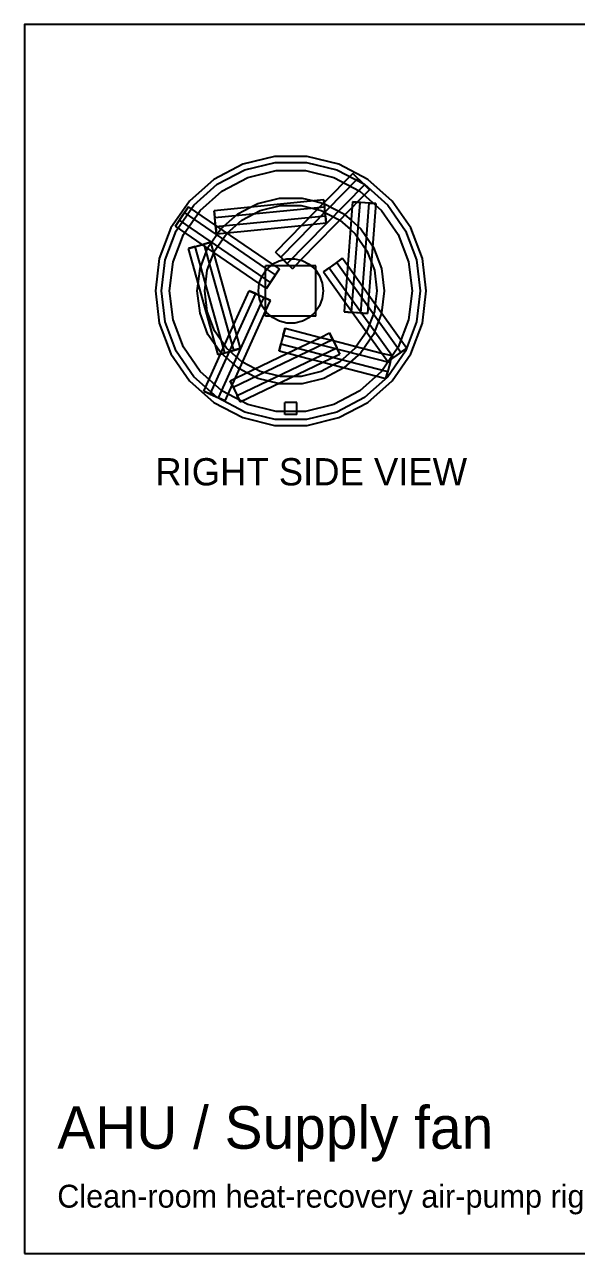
# Model space of a CAD drawing. Header units: millimetres. Extents: x -205 to -83, y -44 to 69.
# Drawn here: x -204.8 to -154.2, y -44.2 to 68.5 of the extents above; entities that cross this region are included whole.
import ezdxf

# ---------------------------------------------------------------- set-up
doc = ezdxf.new("R2010")
doc.units = ezdxf.units.MM
for name, color, linetype in [('BORDER', 7, 'Continuous'), ('HIDDEN', 8, 'Continuous'), ('TEXT', 5, 'Continuous'), ('VISIBLE', 7, 'Continuous')]:
    doc.layers.add(name, color=color, linetype=linetype)

msp = doc.modelspace()

# ---------------------------------------------------------------- linework, layer by layer
at = {"layer": 'BORDER'}
msp.add_lwpolyline([(-204.81, -44.21), (-120.05, -44.21), (-120.05, 68.51), (-204.81, 68.51)], close=True, dxfattribs=at)
at = {"layer": 'HIDDEN'}
for points in [[(-184.59, 55.19), (-181.81, 55.87)], [(-181.81, 55.87), (-178.95, 55.87)], [(-178.95, 55.87), (-176.17, 55.19)], [(-187.13, 53.86), (-184.59, 55.19)], [(-186.71, 53.24), (-184.33, 54.49)], [(-184.33, 54.49), (-181.72, 55.13)], [(-181.72, 55.13), (-179.04, 55.13)], [(-179.04, 55.13), (-176.43, 54.49)], [(-176.43, 54.49), (-174.05, 53.24)], [(-176.17, 55.19), (-173.63, 53.86)], [(-173.63, 53.81), (-174.7, 54.86)], [(-189.27, 51.96), (-187.13, 53.86)], [(-188.71, 51.46), (-186.71, 53.24)], [(-173.63, 53.81), (-180.71, 46.58)], [(-174.05, 53.24), (-172.05, 51.46)], [(-173.63, 53.86), (-171.49, 51.96)], [(-173.63, 53.81), (-173.17, 53.36)], [(-190.9, 49.6), (-189.27, 51.96)], [(-183.18, 51.47), (-181.33, 51.92)], [(-181.33, 51.92), (-179.43, 51.92)], [(-179.43, 51.92), (-177.58, 51.47)], [(-178.28, 52.33), (-177.34, 52.1)], [(-177.32, 52.19), (-178.04, 51.45)], [(-177.2, 50.94), (-177.34, 52.43)], [(-177.34, 52.1), (-175.51, 51.14)], [(-174.28, 52.22), (-174.76, 51.73)], [(-173.23, 52.14), (-174.72, 52.25)], [(-173.23, 52.14), (-174, 42.05)], [(-173.23, 52.14), (-172.57, 52.09)], [(-171.49, 51.96), (-169.86, 49.6)], [(-190.6, 50.57), (-189.76, 51.8)], [(-190.24, 49.25), (-188.71, 51.46)], [(-187.27, 49.95), (-187.42, 51.44)], [(-177.2, 50.94), (-187.27, 49.95)], [(-186.8, 49.77), (-185.25, 51.14)], [(-185.25, 51.14), (-184.07, 51.76)], [(-184.87, 50.58), (-183.18, 51.47)], [(-177.58, 51.47), (-175.89, 50.58)], [(-177.13, 50.28), (-177.27, 51.67)], [(-177.2, 50.94), (-177.13, 50.28)], [(-175.51, 51.14), (-175.41, 51.06)], [(-172.05, 51.46), (-170.52, 49.25)], [(-191.91, 46.92), (-190.9, 49.6)], [(-190.6, 50.57), (-190.97, 50.03)], [(-182.25, 44.85), (-190.6, 50.57)], [(-187.98, 48.07), (-186.8, 49.77)], [(-187.21, 49.29), (-187.29, 50.11)], [(-187.27, 49.95), (-187.21, 49.29)], [(-186.21, 49.39), (-184.87, 50.58)], [(-177.13, 50.28), (-179.4, 50.06)], [(-175.89, 50.58), (-175.89, 50.58)], [(-174.91, 49.71), (-174.47, 49.32)], [(-174.85, 50.56), (-173.96, 49.77)], [(-173.96, 49.77), (-172.87, 48.2)], [(-169.86, 49.6), (-168.85, 46.92)], [(-191.19, 46.74), (-190.24, 49.25)], [(-189.15, 48.15), (-187.71, 48.55)], [(-187.37, 47.75), (-186.29, 49.32)], [(-186.23, 49.39), (-187.21, 49.29)], [(-186.29, 49.32), (-186.22, 49.38)], [(-174.47, 49.32), (-173.39, 47.75)], [(-170.52, 49.25), (-169.57, 46.74)], [(-189.15, 48.15), (-189.78, 47.97)], [(-186.43, 38.41), (-189.15, 48.15)], [(-188.71, 46.13), (-187.98, 48.07)], [(-187.45, 47.61), (-188.5, 48.33)], [(-188.05, 45.97), (-187.44, 47.58)], [(-187.43, 47.6), (-187.37, 47.75)], [(-180.71, 46.58), (-181.78, 47.63)], [(-173.39, 47.75), (-172.99, 46.7)], [(-192.26, 44.08), (-191.91, 46.92)], [(-191.51, 44.08), (-191.19, 46.74)], [(-178.07, 46.39), (-182.69, 46.39)], [(-182.69, 41.77), (-182.69, 46.39)], [(-182.61, 46.04), (-182.08, 46.52)], [(-182.61, 46.04), (-182.22, 46.39)], [(-182.08, 46.52), (-181.44, 46.85)], [(-181.41, 46.09), (-182.05, 46.53)], [(-181.44, 46.85), (-180.75, 47.03)], [(-180.24, 46.12), (-181.08, 46.94)], [(-180.75, 47.03), (-180.03, 47.03)], [(-180.71, 46.58), (-180.24, 46.12)], [(-179.49, 46.9), (-180.24, 46.12)], [(-180.03, 47.03), (-179.34, 46.86)], [(-179.34, 46.86), (-178.7, 46.53)], [(-178.7, 46.53), (-178.16, 46.06)], [(-178.54, 46.39), (-178.16, 46.06)], [(-178.07, 41.77), (-178.07, 46.39)], [(-176.17, 46.69), (-177.38, 45.82)], [(-176.17, 46.69), (-175.63, 47.07)], [(-176.17, 46.69), (-170.27, 38.46)], [(-175.16, 46.42), (-173.22, 43.7)], [(-169.57, 46.74), (-169.25, 44.08)], [(-168.85, 46.92), (-168.5, 44.08)], [(-188.88, 44.74), (-188.71, 46.13)], [(-188.28, 44.08), (-188.05, 45.97)], [(-183.27, 44.78), (-183.02, 45.45)], [(-183.02, 45.45), (-182.61, 46.04)], [(-181.78, 45.54), (-182.69, 46.17)], [(-182.69, 45.93), (-182.61, 46.04)], [(-182.62, 44.31), (-181.78, 45.54)], [(-182.25, 44.85), (-181.41, 46.09)], [(-181.41, 46.09), (-181.78, 45.54)], [(-178.16, 46.06), (-178.07, 45.92)], [(-178.16, 46.06), (-177.76, 45.47)], [(-177.76, 45.47), (-177.5, 44.8)], [(-191.91, 41.24), (-192.26, 44.08)], [(-191.19, 41.42), (-191.51, 44.08)], [(-188.05, 42.19), (-188.28, 44.08)], [(-183.6, 43.83), (-184.19, 44.1)], [(-183.35, 44.07), (-183.27, 44.78)], [(-183.26, 43.36), (-183.35, 44.07)], [(-182.62, 44.31), (-183.27, 44.75)], [(-182.25, 44.85), (-182.62, 44.31)], [(-177.5, 44.8), (-177.41, 44.09)], [(-177.41, 44.09), (-177.49, 43.38)], [(-175.31, 44.48), (-175.42, 43.08)], [(-169.25, 44.08), (-169.57, 41.42)], [(-168.5, 44.08), (-168.85, 41.24)], [(-187.78, 34.61), (-183.6, 43.83)], [(-183.6, 43.83), (-182.24, 43.21)], [(-183.3, 43.7), (-182.83, 43.48)], [(-183, 42.69), (-183.26, 43.36)], [(-183.09, 42.92), (-182.83, 43.48)], [(-182.24, 43.21), (-182.83, 43.48)], [(-182.69, 42.21), (-182.24, 43.21)], [(-177.49, 43.38), (-177.74, 42.71)], [(-175.42, 43.08), (-174.72, 42.1)], [(-173.22, 43.7), (-173.35, 42)], [(-172.63, 42.87), (-172.71, 42.19)], [(-187.37, 40.41), (-188.05, 42.19)], [(-182.6, 42.1), (-183, 42.69)], [(-182.6, 42.1), (-182.69, 42.24)], [(-178.07, 41.77), (-182.69, 41.77)], [(-182.22, 41.77), (-182.6, 42.1)], [(-182.06, 41.63), (-182.6, 42.1)], [(-178.15, 42.12), (-178.68, 41.64)], [(-178.15, 42.12), (-178.54, 41.77)], [(-177.74, 42.71), (-178.15, 42.12)], [(-178.07, 42.23), (-178.15, 42.12)], [(-174, 42.05), (-175.49, 42.16)], [(-173.35, 42), (-174.62, 42.09)], [(-174, 42.05), (-173.35, 42)], [(-172.71, 42.19), (-173.39, 40.41)], [(-172.05, 42.03), (-172.78, 40.09)], [(-172.05, 42.06), (-172.05, 42.03)], [(-190.9, 38.56), (-191.91, 41.24)], [(-190.24, 38.91), (-191.19, 41.42)], [(-186.83, 38.29), (-185.6, 41)], [(-181.42, 41.3), (-182.06, 41.63)], [(-180.73, 41.13), (-181.42, 41.3)], [(-181.08, 40.02), (-180.91, 40.66)], [(-180.01, 41.13), (-180.73, 41.13)], [(-179.32, 41.31), (-180.01, 41.13)], [(-178.68, 41.64), (-179.32, 41.31)], [(-169.57, 41.42), (-170.52, 38.91)], [(-168.85, 41.24), (-169.86, 38.56)], [(-186.29, 38.84), (-187.37, 40.41)], [(-185.66, 35.25), (-176.54, 39.63)], [(-181.08, 40.02), (-181.45, 38.57)], [(-181.08, 40.02), (-171.27, 37.51)], [(-180.67, 38.37), (-177.65, 39.82)], [(-177.65, 39.82), (-176.49, 39.52)], [(-176.54, 39.63), (-176.82, 40.22)], [(-176.54, 39.63), (-175.89, 38.28)], [(-173.39, 40.41), (-173.45, 40.32)], [(-172.78, 40.09), (-173.03, 39.74)], [(-189.27, 36.2), (-190.9, 38.56)], [(-188.71, 36.7), (-190.24, 38.91)], [(-186.8, 38.39), (-187.31, 39.13)], [(-186.43, 38.41), (-187.06, 38.23)], [(-185.25, 37.02), (-186.8, 38.39)], [(-186.43, 38.41), (-184.99, 38.81)], [(-184.87, 37.58), (-186.29, 38.84)], [(-184.99, 38.81), (-185.17, 38.76)], [(-184.99, 38.81), (-185.08, 39.13)], [(-174.47, 38.84), (-175.89, 37.58)], [(-173.96, 38.39), (-175.48, 37.04)], [(-174.37, 38.98), (-174.47, 38.84)], [(-173.68, 38.8), (-173.96, 38.39)], [(-172.06, 38.38), (-171.11, 38.14)], [(-170.52, 38.91), (-172.05, 36.7)], [(-169.86, 38.56), (-171.49, 36.2)], [(-170.27, 38.46), (-171.49, 37.59)], [(-170.27, 38.46), (-169.74, 38.84)], [(-184.8, 37.55), (-184.87, 37.58)], [(-178.79, 37.89), (-177.43, 37.54)], [(-177.43, 37.54), (-176.16, 38.15)], [(-175.89, 37.58), (-176.45, 37.29)], [(-171.27, 37.51), (-171.65, 36.06)], [(-171.27, 37.51), (-171.11, 38.14)], [(-171.11, 38.14), (-171.2, 37.8)], [(-187.13, 34.3), (-189.27, 36.2)], [(-186.71, 34.92), (-188.71, 36.7)], [(-185.08, 36.93), (-185.25, 37.02)], [(-183.42, 36.06), (-184.41, 36.58)], [(-183.18, 36.69), (-183.65, 36.94)], [(-181.33, 36.24), (-183.18, 36.69)], [(-180.15, 36.24), (-181.33, 36.24)], [(-172.05, 36.7), (-174.05, 34.92)], [(-171.49, 36.2), (-173.63, 34.3)], [(-185.95, 35.84), (-185.47, 36.07)], [(-185.95, 35.84), (-185.76, 35.45)], [(-185.66, 35.25), (-185.95, 35.84)], [(-185.66, 35.25), (-185.02, 33.9)], [(-181.51, 35.59), (-183.42, 36.06)], [(-187.78, 34.61), (-188.37, 34.88)], [(-187.78, 34.61), (-186.41, 34)], [(-184.59, 32.97), (-187.13, 34.3)], [(-184.33, 33.67), (-186.71, 34.92)], [(-179.83, 33.85), (-180.93, 33.85)], [(-180.93, 32.75), (-180.93, 33.85)], [(-179.83, 32.75), (-179.83, 33.85)], [(-174.05, 34.92), (-176.43, 33.67)], [(-173.63, 34.3), (-176.17, 32.97)], [(-181.81, 32.29), (-184.59, 32.97)], [(-181.72, 33.03), (-184.33, 33.67)], [(-179.04, 33.03), (-181.72, 33.03)], [(-179.83, 32.75), (-180.93, 32.75)], [(-176.43, 33.67), (-179.04, 33.03)], [(-176.17, 32.97), (-178.95, 32.29)], [(-178.95, 32.29), (-181.81, 32.29)]]:
    msp.add_lwpolyline(points, dxfattribs=at)
at = {"layer": 'VISIBLE'}
for points in [[(-181.88, 56.42), (-184.79, 55.7)], [(-178.88, 56.42), (-181.88, 56.42)], [(-175.97, 55.7), (-178.88, 56.42)], [(-184.79, 55.7), (-187.44, 54.31)], [(-173.32, 54.31), (-175.97, 55.7)], [(-187.44, 54.31), (-189.68, 52.32)], [(-174.23, 54.4), (-181.31, 47.17)], [(-174.7, 54.86), (-177.32, 52.19)], [(-174.7, 54.86), (-174.23, 54.4)], [(-173.17, 53.36), (-174.23, 54.4)], [(-171.08, 52.32), (-173.32, 54.31)], [(-173.17, 53.36), (-174.28, 52.22)], [(-189.68, 52.32), (-191.39, 49.86)], [(-177.34, 52.43), (-187.42, 51.44)], [(-184.07, 51.76), (-183.42, 52.1)], [(-183.42, 52.1), (-181.41, 52.6)], [(-181.41, 52.6), (-179.35, 52.6)], [(-179.35, 52.6), (-178.28, 52.33)], [(-177.34, 52.43), (-177.28, 51.77)], [(-174.72, 52.25), (-175.31, 44.48)], [(-174.06, 52.2), (-174.84, 42.11)], [(-174.72, 52.25), (-174.06, 52.2)], [(-172.57, 52.09), (-174.06, 52.2)], [(-172.57, 52.09), (-173.22, 43.7)], [(-169.37, 49.86), (-171.08, 52.32)], [(-190.97, 50.03), (-190.13, 51.26)], [(-189.76, 51.8), (-190.13, 51.26)], [(-182.69, 46.17), (-190.13, 51.26)], [(-182.05, 46.53), (-189.76, 51.8)], [(-187.42, 51.44), (-187.35, 50.78)], [(-177.28, 51.77), (-187.35, 50.78)], [(-187.29, 50.11), (-187.35, 50.78)], [(-178.04, 51.45), (-181.78, 47.63)], [(-174.76, 51.73), (-179.49, 46.9)], [(-177.27, 51.67), (-177.28, 51.77)], [(-175.41, 51.06), (-174.85, 50.56)], [(-191.39, 49.86), (-192.45, 47.05)], [(-188.5, 48.33), (-190.97, 50.03)], [(-179.4, 50.06), (-186.23, 49.39)], [(-175.89, 50.58), (-174.91, 49.71)], [(-168.31, 47.05), (-169.37, 49.86)], [(-187.71, 48.55), (-188.34, 48.38)], [(-185.08, 39.13), (-187.71, 48.55)], [(-186.22, 49.38), (-186.21, 49.39)], [(-189.78, 47.97), (-188.34, 48.38)], [(-187.06, 38.23), (-189.78, 47.97)], [(-185.62, 38.63), (-188.34, 48.38)], [(-183.27, 44.75), (-187.45, 47.61)], [(-187.44, 47.58), (-187.43, 47.6)], [(-181.78, 47.63), (-181.31, 47.17)], [(-172.87, 48.2), (-172.78, 48.07)], [(-172.78, 48.07), (-172.05, 46.13)], [(-192.45, 47.05), (-192.81, 44.08)], [(-178.07, 46.39), (-182.69, 46.39)], [(-182.69, 41.77), (-182.69, 46.39)], [(-182.22, 46.39), (-182.08, 46.52)], [(-182.08, 46.52), (-181.44, 46.85)], [(-181.44, 46.85), (-180.75, 47.03)], [(-181.08, 46.94), (-181.31, 47.17)], [(-180.75, 47.03), (-180.03, 47.03)], [(-180.03, 47.03), (-179.34, 46.86)], [(-179.34, 46.86), (-178.7, 46.53)], [(-178.7, 46.53), (-178.54, 46.39)], [(-178.07, 41.77), (-178.07, 46.39)], [(-175.63, 47.07), (-176.85, 46.2)], [(-175.63, 47.07), (-175.16, 46.42)], [(-172.99, 46.7), (-172.71, 45.97)], [(-167.95, 44.08), (-168.31, 47.05)], [(-183.27, 44.78), (-183.02, 45.45)], [(-183.02, 45.45), (-182.69, 45.93)], [(-178.07, 45.92), (-177.76, 45.47)], [(-177.76, 45.47), (-177.5, 44.8)], [(-177.38, 45.82), (-176.85, 46.2)], [(-177.38, 45.82), (-175.42, 43.08)], [(-176.85, 46.2), (-170.95, 37.97)], [(-172.71, 45.97), (-172.48, 44.08)], [(-172.05, 46.13), (-171.8, 44.08)], [(-192.81, 44.08), (-192.45, 41.11)], [(-188.96, 44.08), (-188.88, 44.74)], [(-188.71, 42.03), (-188.96, 44.08)], [(-185.6, 41), (-184.19, 44.1)], [(-184.19, 44.1), (-183.3, 43.7)], [(-183.35, 44.07), (-183.27, 44.78)], [(-183.26, 43.36), (-183.35, 44.07)], [(-177.5, 44.8), (-177.41, 44.09)], [(-177.41, 44.09), (-177.49, 43.38)], [(-172.48, 44.08), (-172.63, 42.87)], [(-171.8, 44.08), (-172.05, 42.06)], [(-168.31, 41.11), (-167.95, 44.08)], [(-187.01, 34.27), (-183.09, 42.92)], [(-183, 42.69), (-183.26, 43.36)], [(-177.49, 43.38), (-177.74, 42.71)], [(-175.42, 43.08), (-175.49, 42.16)], [(-173.22, 43.7), (-169.74, 38.84)], [(-187.98, 40.09), (-188.71, 42.03)], [(-186.41, 34), (-182.69, 42.21)], [(-182.69, 42.24), (-183, 42.69)], [(-178.07, 41.77), (-182.69, 41.77)], [(-182.06, 41.63), (-182.22, 41.77)], [(-178.54, 41.77), (-178.68, 41.64)], [(-177.74, 42.71), (-178.07, 42.23)], [(-175.49, 42.16), (-174.84, 42.11)], [(-174.62, 42.09), (-174.84, 42.11)], [(-174.72, 42.1), (-171.49, 37.59)], [(-192.45, 41.11), (-191.39, 38.3)], [(-181.42, 41.3), (-182.06, 41.63)], [(-180.73, 41.13), (-181.42, 41.3)], [(-180.91, 40.66), (-181.29, 39.21)], [(-180.91, 40.66), (-177.65, 39.82)], [(-180.01, 41.13), (-180.73, 41.13)], [(-179.32, 41.31), (-180.01, 41.13)], [(-178.68, 41.64), (-179.32, 41.31)], [(-169.37, 38.3), (-168.31, 41.11)], [(-187.31, 39.13), (-187.98, 40.09)], [(-177.65, 39.82), (-176.82, 40.22)], [(-176.82, 40.22), (-176.17, 38.87)], [(-176.49, 39.52), (-172.06, 38.38)], [(-173.45, 40.32), (-174.37, 38.98)], [(-173.03, 39.74), (-173.68, 38.8)], [(-187.06, 38.23), (-185.62, 38.63)], [(-185.17, 38.76), (-185.62, 38.63)], [(-185.47, 36.07), (-180.67, 38.37)], [(-185.3, 34.5), (-176.17, 38.87)], [(-181.45, 38.57), (-181.29, 39.21)], [(-181.45, 38.57), (-178.79, 37.89)], [(-181.29, 39.21), (-171.48, 36.69)], [(-175.89, 38.28), (-176.17, 38.87)], [(-169.74, 38.84), (-170.95, 37.97)], [(-191.39, 38.3), (-189.68, 35.84)], [(-188.37, 34.88), (-186.83, 38.29)], [(-185.02, 33.9), (-177.43, 37.54)], [(-183.65, 36.94), (-184.8, 37.55)], [(-176.45, 37.29), (-177.58, 36.69)], [(-177.43, 37.54), (-171.65, 36.06)], [(-176.16, 38.15), (-175.89, 38.28)], [(-171.49, 37.59), (-170.95, 37.97)], [(-171.2, 37.8), (-171.48, 36.69)], [(-171.08, 35.84), (-169.37, 38.3)], [(-184.41, 36.58), (-185.08, 36.93)], [(-179.43, 36.24), (-180.15, 36.24)], [(-177.58, 36.69), (-179.43, 36.24)], [(-175.51, 37.02), (-177.34, 36.06)], [(-175.48, 37.04), (-175.51, 37.02)], [(-171.65, 36.06), (-171.48, 36.69)], [(-189.68, 35.84), (-187.44, 33.85)], [(-185.76, 35.45), (-185.3, 34.5)], [(-181.41, 35.56), (-181.51, 35.59)], [(-179.35, 35.56), (-181.41, 35.56)], [(-177.34, 36.06), (-179.35, 35.56)], [(-173.32, 33.85), (-171.08, 35.84)], [(-188.37, 34.88), (-187.01, 34.27)], [(-187.44, 33.85), (-184.79, 32.46)], [(-186.41, 34), (-187.01, 34.27)], [(-185.02, 33.9), (-185.3, 34.5)], [(-179.83, 33.85), (-180.93, 33.85)], [(-180.93, 32.75), (-180.93, 33.85)], [(-179.83, 32.75), (-179.83, 33.85)], [(-175.97, 32.46), (-173.32, 33.85)], [(-179.83, 32.75), (-180.93, 32.75)], [(-184.79, 32.46), (-181.88, 31.74)], [(-181.88, 31.74), (-178.88, 31.74)], [(-178.88, 31.74), (-175.97, 32.46)]]:
    msp.add_lwpolyline(points, dxfattribs=at)

# ---------------------------------------------------------------- texts
at = {"layer": 'TEXT'}
for s, height, p in [('RIGHT SIDE VIEW', 2.5, (-192.81, 26.24)), ('AHU / Supply fan', 3.9, (-201.81, -34.61)), ('Clean-room heat-recovery air-pump rig · Eng. Kariem Moussa · GIU · mm · first-angle projection', 2.1, (-201.81, -40.01))]:
    msp.add_text(s, height=height, dxfattribs=at).set_placement(p)

doc.saveas('drawing.dxf')
